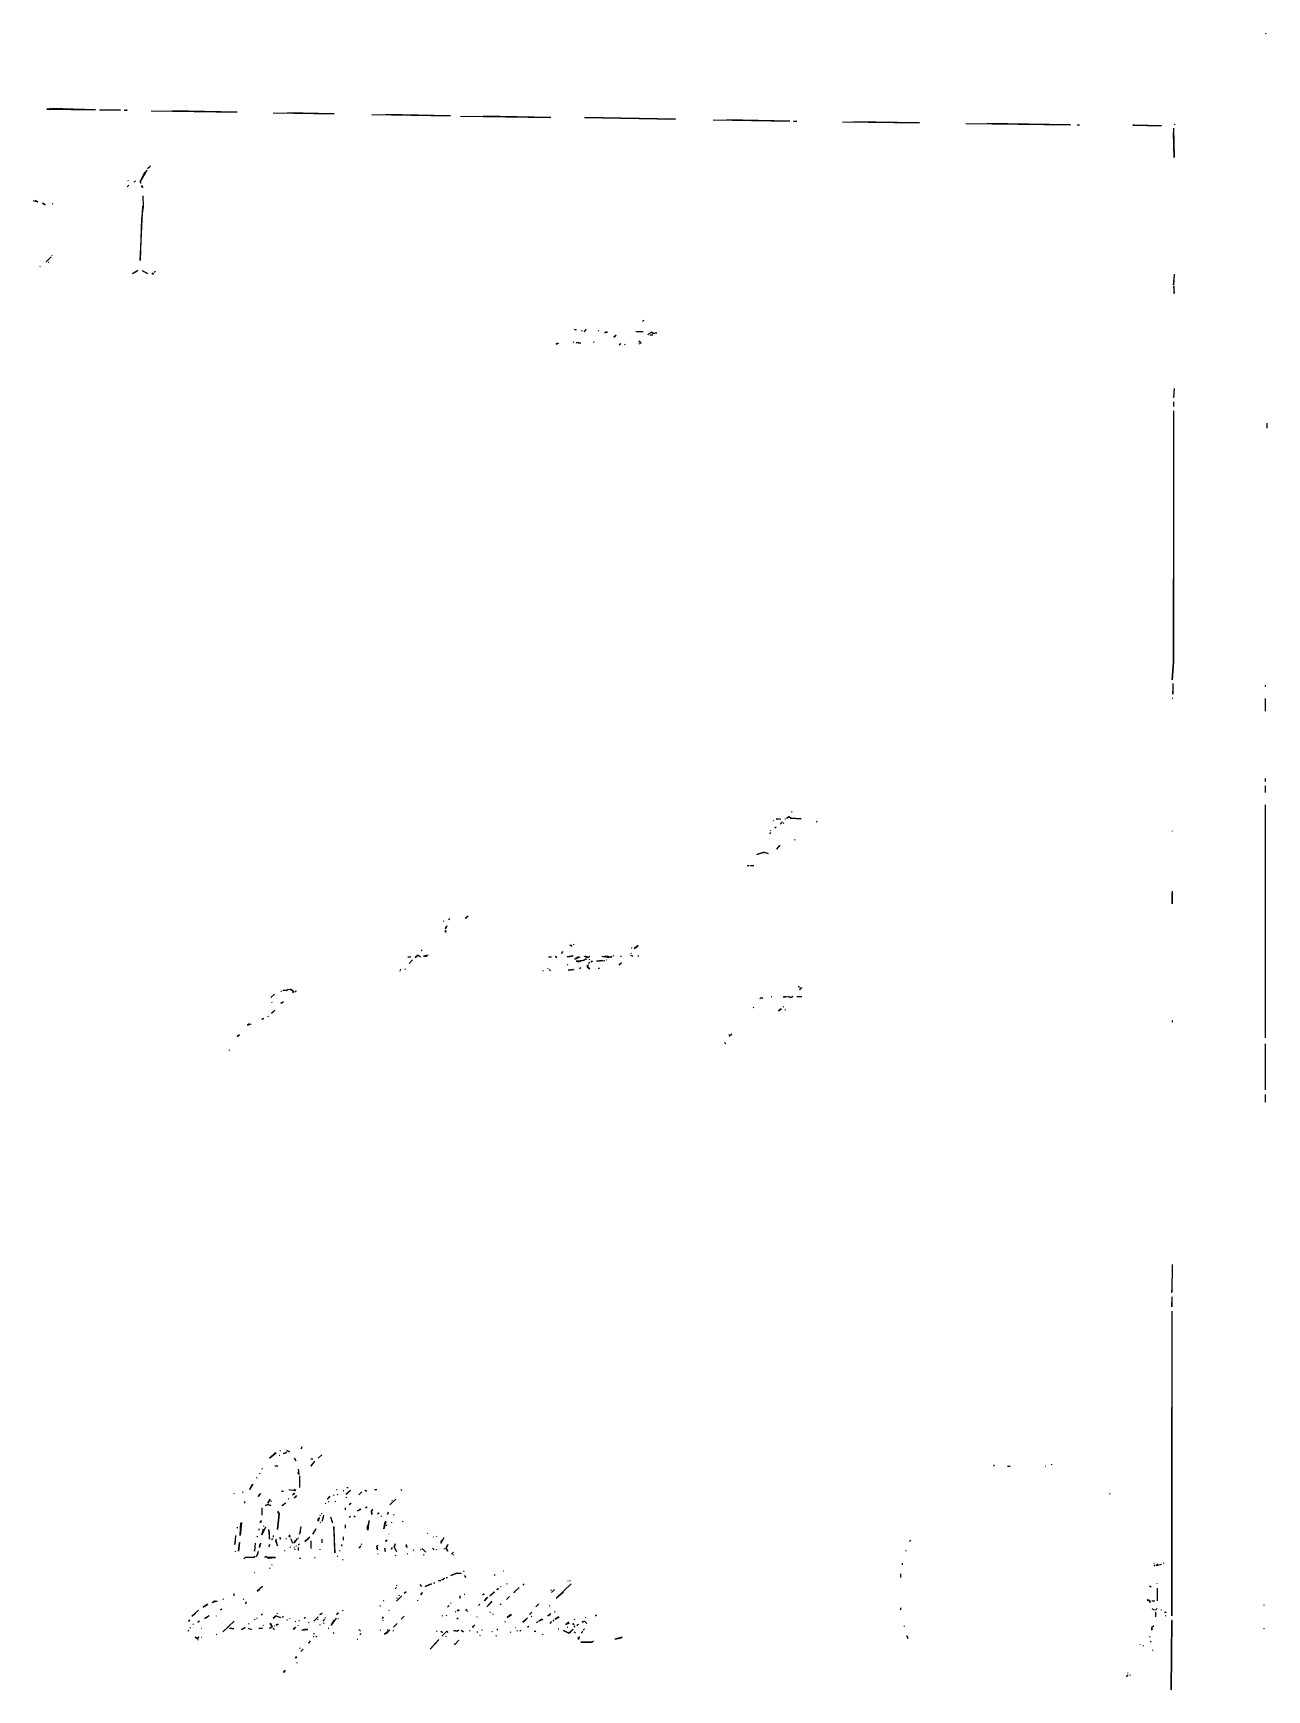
# Model space of a CAD drawing. Extents: x 1 to 1375, y -34 to 889.
# Drawn here: x 1030.7 to 1374.2, y 427.3 to 888.8 of the extents above; entities that cross this region are included whole.
import ezdxf

# ---------------------------------------------------------------- set-up
doc = ezdxf.new("R2010")
doc.units = 0
doc.layers.add('LINEWORK', color=4, linetype='CONTINUOUS')

msp = doc.modelspace()

# ---------------------------------------------------------------- linework, layer by layer
at = {"layer": 'LINEWORK'}
for points in [[(1373.8333, 888.8333), (1374, 888.6667)], [(1035.6667, 867.8333), (1034.5, 867.6667), (1048, 867.5), (1035.8333, 867.8333)], [(1049.1667, 867.5), (1055, 867.3333), (1049.3333, 867.3333)], [(1056, 867.3333), (1056.8333, 867.3333), (1056.5, 867.3333)], [(1063.5, 867.1667), (1087.5, 866.8333), (1069.3333, 867.1667)], [(1097.5, 866.6667), (1114.5, 866.3333), (1101.5, 866.6667)], [(1125, 866.1667), (1146.8333, 865.8333), (1128.8333, 866.1667)], [(1149.6667, 865.6667), (1174.8333, 865.3333), (1156, 865.6667)], [(1184.1667, 865.3333), (1209.5, 864.8333), (1184.3333, 865.3333)], [(1220, 864.6667), (1241.3333, 864.3333), (1223.8333, 864.6667)], [(1242.3333, 864.3333), (1243.3333, 864.3333)], [(1256, 864.1667), (1277.5, 863.8333), (1259.1667, 864.1667)], [(1290.3333, 863.6667), (1319.5, 863.3333), (1296.3333, 863.6667)], [(1321.3333, 863.3333), (1322, 863.3333)], [(1337.1667, 863.3333), (1336.8333, 863.1667), (1344.8333, 863), (1337.3333, 863.1667)], [(1348.6667, 863.5), (1348.5, 863.3333)], [(1348.1667, 862.3333), (1348.3333, 854.1667), (1348.1667, 861.1667)], [(1062.3333, 850.6667), (1060.5, 847.5), (1060.6667, 847), (1060.5, 847.5), (1061.8333, 850.1667)], [(1063.3333, 851.8333), (1062.5, 851.1667), (1063.1667, 851.6667)], [(1057.3333, 846.5), (1056.8333, 846)], [(1057, 847.8333), (1057.1667, 847.6667)], [(1059.1667, 847.6667), (1058.8333, 847.3333)], [(1060.8333, 846.5), (1061.1667, 845.8333), (1060.8333, 846.3333)], [(1030.6667, 842.1667), (1032, 841.8333), (1031.3333, 842.1667)], [(1033.1667, 841.5), (1034, 841), (1033.3333, 841.5)], [(1036.1667, 841.3333), (1036, 841.1667)], [(1061.1667, 843.5), (1061.3333, 840.5), (1060.8333, 837.1667), (1060.5, 825.5), (1061.1667, 840.6667)], [(1035.6667, 826.5), (1034.3333, 825.1667)], [(1036, 827), (1035.8333, 826.8333)], [(1032.6667, 823.8333), (1032.5, 823.6667)], [(1034.8333, 825.1667), (1035, 825)], [(1059.8333, 822.6667), (1058.3333, 821.8333), (1059.6667, 822.5)], [(1061, 822.6667), (1062.5, 821.8333), (1061.1667, 822.5)], [(1063.6667, 822), (1064.1667, 821.6667), (1063.8333, 822)], [(1064.6667, 822.5), (1064.3333, 822.1667)], [(1348.3333, 821.6667), (1348.1667, 818.6667), (1348.3333, 820.5)], [(1348.1667, 818.3333), (1348.3333, 816.3333), (1348.3333, 818.1667)], [(1200.6667, 808.8333), (1200.3333, 808.5)], [(1181.3333, 806.3333), (1181.8333, 806.1667), (1181.5, 806.1667)], [(1183.3333, 806), (1183.5, 805.8333)], [(1184.6667, 806.3333), (1184, 805.6667)], [(1188.1667, 806), (1188, 805.8333)], [(1190.3333, 805.6667), (1189.8333, 805.3333), (1190.6667, 805.6667)], [(1193, 804.6667), (1192.3333, 804.1667), (1192.8333, 804.5)], [(1198.5, 805.8333), (1200.5, 805.6667), (1198.6667, 805.6667)], [(1199.3333, 803.1667), (1200, 802.3333), (1199.3333, 803)], [(1202.6667, 805.5), (1201.8333, 804.8333), (1202.6667, 805.5), (1203.3333, 805.1667), (1204.3333, 805.3333), (1203.3333, 805.1667), (1202.8333, 805.5)], [(1202.3333, 804.8333), (1203.1667, 804.8333), (1202.5, 804.6667)], [(1176.6667, 802.5), (1176.3333, 802.1667), (1177, 802.5)], [(1181.1667, 802.8333), (1181, 802.6667)], [(1181.8333, 802.6667), (1183.1667, 802.5), (1182, 802.6667)], [(1186.6667, 802.8333), (1186.8333, 802.6667)], [(1194.1667, 802.3333), (1193.8333, 802), (1194.3333, 802.3333)], [(1195.3333, 802.1667), (1195.5, 802)], [(1199.5, 802.3333), (1199.3333, 802.1667)], [(1348.3333, 789.8333), (1348.1667, 787.3333), (1348.3333, 787.8333)], [(1348.1667, 786.1667), (1348.1667, 784.8333)], [(1348.1667, 783.6667), (1348.1667, 713.6667), (1347.8333, 708.6667), (1348.1667, 713.6667), (1348.1667, 736.8333)], [(1374.1667, 780.1667), (1374.1667, 778.8333)], [(1348, 707.6667), (1348, 704.6667), (1348, 705.5)], [(1373.6667, 707.1667), (1373.6667, 706.8333)], [(1348, 703.6667), (1347.8333, 703.5)], [(1373.6667, 703.5), (1373.6667, 700)], [(1373.6667, 681.1667), (1373.6667, 680.3333)], [(1373.6667, 679.1667), (1373.6667, 677.3333)], [(1373.6667, 673.8333), (1373.6667, 609)], [(1236.8333, 669.5), (1236.6667, 669.3333)], [(1238.1667, 670), (1237.5, 669.8333), (1238.8333, 670)], [(1240, 670), (1240.1667, 670)], [(1241, 670.5), (1240.5, 670.1667), (1241.1667, 670.5), (1241.6667, 670.1667), (1244.5, 670), (1241.6667, 670.1667), (1241.1667, 670.5)], [(1242, 672), (1241.8333, 671.8333)], [(1249, 669.3333), (1248.6667, 669)], [(1236, 666.1667), (1235.6667, 665.8333)], [(1235.8333, 666.8333), (1236, 666.6667)], [(1237.5, 667.6667), (1237.1667, 667.3333)], [(1239.3333, 669.1667), (1238.6667, 668.5)], [(1239.5, 668.8333), (1239.6667, 668.6667)], [(1347.8333, 666.6667), (1347.8333, 666.5)], [(1234.1667, 660.6667), (1232.1667, 660), (1234.1667, 660.6667), (1235.3333, 660.3333), (1234.3333, 660.5)], [(1238.5, 662.5), (1237.6667, 661.5), (1238.6667, 662.5)], [(1242.8333, 664.1667), (1242.6667, 664)], [(1229.5, 657), (1230, 657)], [(1230.3333, 657), (1231.3333, 656.8333), (1230.5, 656.8333)], [(1347.8333, 649.8333), (1347.8333, 646.3333), (1347.8333, 649.3333)], [(1145, 641.5), (1144.8333, 641.3333)], [(1146.6667, 642.1667), (1146.3333, 641.8333)], [(1151.8333, 642.8333), (1151, 642.3333), (1151.5, 642.5)], [(1145.8333, 640.1667), (1145.5, 639.3333), (1145.6667, 640)], [(1145.5, 639), (1145.5, 638.3333), (1145.5, 638.8333)], [(1139, 633.5), (1138.6667, 633.1667)], [(1178.1667, 633), (1177.6667, 632.5)], [(1180, 634.8333), (1180.6667, 634.5), (1180.3333, 634.8333)], [(1181.1667, 635), (1181, 634.8333)], [(1197.1667, 632.5), (1197, 632.3333)], [(1197.1667, 634.1667), (1197.3333, 634)], [(1199.1667, 634.6667), (1198, 633.8333), (1199, 634.5)], [(1132.8333, 627.6667), (1132.6667, 627.5)], [(1132.8333, 628), (1133, 628)], [(1134.1667, 628.1667), (1134.3333, 628)], [(1135, 631.5), (1135.8333, 631.5)], [(1136.3333, 630.6667), (1135.3333, 629.6667)], [(1137.8333, 632), (1137, 631.3333), (1137.8333, 632), (1138.5, 631.5), (1138.1667, 631.6667)], [(1140.6667, 632), (1139.3333, 631.6667), (1140.3333, 631.6667)], [(1172.6667, 627.6667), (1172.5, 627.5)], [(1174, 628.3333), (1173.8333, 628.1667)], [(1174.1667, 631.5), (1175, 631.5)], [(1174.3333, 628), (1174.6667, 627.6667)], [(1176, 631.6667), (1176.5, 631.3333), (1176.1667, 631.5)], [(1181, 631.8333), (1179.3333, 631.5), (1180.8333, 631.6667)], [(1179.5, 629.3333), (1179.3333, 629.1667)], [(1181, 628), (1179.6667, 627.8333), (1181.3333, 628)], [(1182.5, 631.5), (1181.5, 630.8333), (1183, 631.5)], [(1184.6667, 631), (1184, 630.5), (1181.8333, 630.3333), (1182.5, 630.1667), (1184.8333, 631)], [(1183.1667, 628.5), (1182.8333, 628.1667)], [(1184, 631.6667), (1185, 631.3333), (1185.6667, 631.6667), (1185.3333, 631.3333), (1184.5, 631.6667)], [(1185.1667, 629.3333), (1185, 628.6667), (1185.6667, 628.1667), (1185, 628.6667), (1185, 629.1667)], [(1185.6667, 630), (1185.3333, 629.6667)], [(1185.5, 630.8333), (1185.5, 630.6667)], [(1186.3333, 630.3333), (1186, 630.1667), (1186.5, 630.3333)], [(1189.1667, 630.5), (1187.5, 630.3333), (1189.8333, 630.5)], [(1188, 628.3333), (1188.3333, 628.3333)], [(1189, 631.6667), (1191, 631.3333), (1191.8333, 631.6667), (1191.5, 631.3333), (1190.5, 631.6667), (1189.1667, 631.5)], [(1190.1667, 630.6667), (1190.3333, 630.6667)], [(1192.3333, 631.8333), (1192.1667, 631.6667)], [(1194.5, 629.8333), (1193.8333, 629.3333), (1194.1667, 629.5)], [(1194.1667, 631.6667), (1194.5, 631.6667)], [(1197, 632), (1197.6667, 631.6667), (1197.1667, 631.8333)], [(1199, 631.8333), (1199.3333, 631.8333)], [(1243.6667, 623.3333), (1244, 623)], [(1097.8333, 621.1667), (1096.8333, 620.1667)], [(1097, 619), (1097.1667, 618.8333)], [(1099.6667, 622), (1099.8333, 622)], [(1100.3333, 619), (1099.6667, 618.6667), (1100.1667, 618.8333)], [(1101.6667, 622.5), (1101.3333, 622.1667), (1100.1667, 622.1667), (1102.3333, 622.5), (1103.1667, 621.8333), (1103, 621.5), (1103.1667, 621.8333), (1102.3333, 622.5)], [(1104, 622), (1103.5, 621.8333), (1103.8333, 621.8333)], [(1233.3333, 620.1667), (1233, 619.8333), (1233.3333, 620.1667), (1233.8333, 620), (1233.5, 620)], [(1236.1667, 620.5), (1236.3333, 620.5)], [(1240.1667, 620.5), (1239.5, 620.3333), (1241, 620.5), (1241.6667, 620.1667), (1242.1667, 620.5), (1241.6667, 620.1667), (1241, 620.5)], [(1243.3333, 620.5), (1244.6667, 620.5)], [(1244.5, 623), (1244, 622.3333), (1244.6667, 623)], [(1094.8333, 614.3333), (1094.3333, 614.1667), (1094.6667, 614.1667)], [(1096.1667, 615), (1096, 614.8333)], [(1098, 616.6667), (1097, 615.8333), (1097.5, 616.1667)], [(1231.3333, 617.5), (1231.1667, 617.3333)], [(1238.8333, 617), (1238.1667, 616.5), (1239, 617)], [(1239.6667, 617.6667), (1239.5, 617.5)], [(1240, 616.8333), (1240.1667, 616.6667)], [(1347.8333, 613.8333), (1347.8333, 613.3333)], [(1088.1667, 609.8333), (1087.5, 609.3333), (1088, 609.6667)], [(1090.8333, 612.8333), (1090.3333, 612.5), (1091.3333, 612.8333)], [(1224.3333, 610), (1224.5, 609.8333)], [(1225.1667, 610), (1224.5, 609.3333)], [(1085.1667, 605.6667), (1085.3333, 605.5)], [(1223.1667, 607.6667), (1223.5, 607.3333)], [(1373.6667, 607.3333), (1373.6667, 594.5)], [(1373.6667, 593.1667), (1373.6667, 591)], [(1347.8333, 545.8333), (1347.6667, 538), (1347.8333, 539.5)], [(1347.6667, 536.8333), (1347.6667, 534), (1347.8333, 536.6667)], [(1347.6667, 532.8333), (1347.6667, 448), (1347.6667, 506)], [(1099.5, 494), (1099.3333, 493.8333)], [(1101.1667, 494), (1102, 493.6667), (1101.3333, 494)], [(1105.5, 495), (1105.3333, 494.5), (1105.5, 494.8333)], [(1098.1667, 493.5), (1096.5, 491.8333), (1098.3333, 493.3333)], [(1098, 489.8333), (1098.8333, 489.6667), (1098.1667, 489.6667)], [(1099.1667, 492.6667), (1099.3333, 492.6667)], [(1101.1667, 493.5), (1100.3333, 493.1667), (1101.3333, 493.5)], [(1103.3333, 492), (1103.8333, 491.1667), (1103.6667, 491.6667)], [(1108, 491.6667), (1108.5, 491.6667)], [(1109, 491), (1108, 489.6667), (1109, 490.8333)], [(1111, 492.8333), (1110, 491.8333)], [(1298.1667, 490), (1298.1667, 489.6667)], [(1302, 489.6667), (1302.6667, 489.6667)], [(1312.5, 489.6667), (1312.6667, 489.6667)], [(1314.1667, 490.1667), (1314.1667, 490)], [(1091.8333, 484.6667), (1091, 483.1667), (1091.6667, 484.5)], [(1093, 486.5), (1092.8333, 486.3333)], [(1093.6667, 487.6667), (1093.6667, 487.5)], [(1094.5, 489), (1094.3333, 488.8333)], [(1104.5, 488.8333), (1104.6667, 487.3333), (1104.5, 488)], [(1104.8333, 487), (1104.8333, 483.6667)], [(1086.6667, 482), (1086.5, 481.8333)], [(1089, 482.5), (1089.1667, 482.3333)], [(1094, 482), (1093.3333, 481.1667), (1093.8333, 481.8333)], [(1096.6667, 480.5), (1096, 479.3333), (1096.6667, 480.3333)], [(1096.8333, 480), (1097, 479.8333)], [(1099.8333, 482.6667), (1100.3333, 482.6667)], [(1101.8333, 480.6667), (1101.6667, 480.5)], [(1101.8333, 483.1667), (1103.8333, 482.8333), (1103.3333, 483.1667)], [(1103.3333, 482.1667), (1102.8333, 481.6667), (1103.5, 482.1667)], [(1104, 481.5), (1103.3333, 480.8333), (1104, 481.3333)], [(1113.1667, 481.1667), (1112.5, 480.5), (1113.3333, 481.1667)], [(1114.5, 481.6667), (1114.3333, 481.5)], [(1115.1667, 483.1667), (1115.3333, 483.1667)], [(1115.3333, 481.8333), (1115.5, 481.6667)], [(1117, 482.8333), (1117.1667, 482.8333)], [(1119, 482.8333), (1117.8333, 481.8333), (1118.1667, 482)], [(1117.8333, 481), (1117.8333, 480.8333)], [(1118, 483.6667), (1118.3333, 483.6667)], [(1122.1667, 482.5), (1121.3333, 481.6667)], [(1123, 483), (1123.5, 482.6667), (1123.1667, 482.8333)], [(1125.6667, 483.1667), (1126.3333, 483.1667)], [(1131.6667, 480.5), (1130, 478.8333)], [(1130.5, 480.1667), (1130.6667, 480)], [(1133, 483.1667), (1133.3333, 482.8333)], [(1330.3333, 482), (1330.5, 481.8333)], [(1089.5, 479.8333), (1089.5, 479.3333)], [(1094.3333, 478), (1094.3333, 476)], [(1096, 479), (1095.3333, 478.6667), (1096, 479), (1096.8333, 478.6667), (1096.1667, 478.8333)], [(1098.8333, 477.1667), (1099.1667, 476.3333), (1098.6667, 472), (1099.1667, 476.3333), (1098.8333, 476.8333)], [(1101, 479.3333), (1100, 478.6667), (1100.5, 478.8333)], [(1110.6667, 476), (1110.5, 475.8333)], [(1111, 476.5), (1110.8333, 476.3333)], [(1111.5, 476), (1111.1667, 474.3333), (1111.5, 475.5)], [(1112.1667, 479.3333), (1112, 479.1667)], [(1112.8333, 479.8333), (1113, 479.6667)], [(1113.5, 475.5), (1114, 473.8333), (1113.6667, 475.3333)], [(1114.8333, 479.8333), (1114.6667, 479.6667)], [(1117.5, 478), (1117.5, 477.5)], [(1119, 479.3333), (1118.6667, 479), (1119.1667, 479.3333)], [(1119, 475.6667), (1118.6667, 475.3333)], [(1120, 475.8333), (1120.3333, 475.5)], [(1121.8333, 477.6667), (1121, 477.1667), (1122, 477.6667)], [(1123.5, 478.3333), (1123.1667, 478), (1123.6667, 478.3333)], [(1125.1667, 477.6667), (1124.8333, 477.1667), (1125, 476.1667), (1124.8333, 477.1667), (1125.1667, 477.5)], [(1126.8333, 476.6667), (1126.5, 476.3333), (1127, 476.6667)], [(1127.6667, 475.8333), (1127.5, 475.6667)], [(1129.5, 476.8333), (1129.3333, 476.1667), (1129.5, 476.5)], [(1131, 476.1667), (1131.1667, 476)], [(1087.5, 472.6667), (1087.5, 472.3333)], [(1088.6667, 474), (1088.3333, 470.3333), (1088.5, 473.8333)], [(1093.5, 472.1667), (1093.5, 471.8333)], [(1094.1667, 474.5), (1094, 473.8333), (1094, 474.3333)], [(1095.3333, 472.6667), (1094.3333, 470.5), (1094.8333, 472.1667)], [(1094.8333, 473), (1095, 472.8333)], [(1096.1667, 472), (1096.5, 469.3333), (1096.5, 471.3333), (1096.1667, 471.8333)], [(1105.1667, 472.8333), (1104.8333, 470.6667), (1105.1667, 471.5)], [(1109.3333, 472.1667), (1108.5, 470.6667), (1109.3333, 472)], [(1110.3333, 475.3333), (1110, 474.3333), (1110, 475), (1110.5, 475.1667)], [(1110.6667, 474), (1110.5, 473.8333)], [(1114.3333, 472.8333), (1114.6667, 465.5), (1114.5, 472.6667)], [(1117.5, 473.3333), (1117.5, 472.3333)], [(1124.1667, 474.5), (1123.8333, 471.8333), (1123.6667, 472.5), (1124.3333, 474.3333)], [(1128.8333, 474.3333), (1128.3333, 472.1667), (1128.6667, 474.1667)], [(1129, 473.1667), (1129.1667, 473.1667)], [(1129.6667, 470.8333), (1129.6667, 470.6667)], [(1130.5, 474), (1130.3333, 473.8333)], [(1133.6667, 474.3333), (1133.5, 474.1667)], [(1140.5, 471), (1140.3333, 470.8333)], [(1087, 470.3333), (1086.8333, 467.8333), (1087, 469)], [(1088.1667, 468.5), (1087.8333, 466), (1088.1667, 468.3333)], [(1092.5, 468.1667), (1092.3333, 466), (1092.5, 466.8333)], [(1093, 470.1667), (1093, 469.8333)], [(1094, 468.1667), (1093.6667, 467), (1093.8333, 468)], [(1096.5, 467.8333), (1096.3333, 467.1667), (1096.5, 467.5)], [(1097.3333, 469.5), (1097, 469.1667)], [(1097.5, 470.3333), (1097.5, 469.8333)], [(1098.3333, 469.3333), (1098.1667, 468.8333), (1098.6667, 467.5), (1098.3333, 469.1667)], [(1099.3333, 469.8333), (1099.5, 469.3333), (1099.3333, 469.6667)], [(1100.6667, 466.1667), (1100.8333, 466.1667)], [(1101, 469.5), (1101.1667, 469.3333)], [(1102, 470.5), (1102.1667, 469.8333), (1101.8333, 470.3333)], [(1102.3333, 467.1667), (1102.1667, 467)], [(1102.3333, 469.5), (1103, 468.1667), (1102.5, 469.3333)], [(1104.1667, 469.5), (1103.3333, 468.3333), (1103.6667, 469)], [(1103.3333, 467), (1103.3333, 466.8333)], [(1103.5, 466.5), (1103.5, 466.3333)], [(1103.8333, 467.5), (1104, 467.5)], [(1104.5, 469.6667), (1104.5, 469.5)], [(1104.8333, 468), (1104.5, 467.6667)], [(1104.5, 467), (1104.5, 466.1667)], [(1107.6667, 469.8333), (1106.3333, 468.6667), (1107.3333, 469.5)], [(1108, 468.8333), (1108, 466.6667)], [(1110.5, 466.5), (1110.5, 466.3333)], [(1111, 469.3333), (1111, 468.3333)], [(1116, 466.1667), (1116, 466)], [(1116.5, 467.8333), (1116.5, 467.3333)], [(1117, 470), (1117, 469)], [(1121.8333, 467.5), (1121.5, 466.8333), (1121.5, 467.1667)], [(1122.1667, 468), (1122, 467.8333)], [(1126.6667, 467.6667), (1126.3333, 467.3333), (1126.5, 466.3333), (1126.3333, 467.3333)], [(1128.5, 466.8333), (1128.6667, 465.8333), (1128.6667, 466.6667)], [(1129.1667, 469.1667), (1128.8333, 468.6667), (1129, 469)], [(1130.6667, 467), (1130.3333, 466.5), (1130.6667, 466.8333)], [(1131.5, 468), (1131.1667, 467.1667), (1131.8333, 465.8333), (1131.1667, 467.1667), (1131.5, 467.6667)], [(1134.5, 467.8333), (1134.6667, 467), (1134.5, 467.6667)], [(1136.6667, 466.3333), (1136.5, 466.1667)], [(1138.6667, 466.5), (1138.5, 466.3333)], [(1139, 466.6667), (1140, 465.6667)], [(1141.8333, 466.8333), (1142.3333, 466.3333)], [(1142, 470), (1142.1667, 469.8333)], [(1143, 470.1667), (1142.8333, 470)], [(1142.8333, 466.5), (1143, 466.3333)], [(1145, 469.6667), (1144.1667, 468.1667), (1144.5, 469.1667)], [(1145.1667, 466.6667), (1145, 466.5)], [(1146.1667, 467.8333), (1145.6667, 466.8333), (1146.1667, 466), (1145.6667, 466.6667), (1145.8333, 467.5)], [(1273.6667, 466.1667), (1273.6667, 466)], [(1275, 469), (1274.6667, 468.6667)], [(1086.8333, 466), (1087, 465.8333)], [(1092.5, 464.5), (1092, 464.1667), (1089.6667, 464.1667), (1089.3333, 463.8333), (1089.6667, 464.1667), (1092.3333, 464.3333)], [(1093.3333, 465.8333), (1092.8333, 464.5), (1093.3333, 465.5)], [(1095.5, 464.5), (1095.1667, 464.3333), (1095.5, 464.5), (1096.1667, 464), (1098.1667, 464.1667), (1095.8333, 464.1667)], [(1097.1667, 462.1667), (1097, 462)], [(1104.8333, 464), (1105.1667, 464)], [(1109, 464.1667), (1109.1667, 464.1667)], [(1115.5, 464.6667), (1115.3333, 464.5)], [(1116.8333, 463.6667), (1117, 463.6667)], [(1126.5, 465.3333), (1126.6667, 465.1667)], [(1131.6667, 464.8333), (1131.5, 464.6667)], [(1135, 465.3333), (1134.8333, 465.1667)], [(1139.5, 465), (1139.3333, 464.8333)], [(1147.6667, 465.6667), (1147.1667, 465.1667)], [(1147.5, 465), (1147.6667, 464.8333)], [(1272.6667, 462.6667), (1272.6667, 462.1667)], [(1342.6667, 462.6667), (1342.8333, 462.5)], [(1342.6667, 462.1667), (1343, 461.8333)], [(1343.8333, 462.3333), (1343.3333, 462), (1344.8333, 462.3333)], [(1345.5, 462.6667), (1345.3333, 462.5)], [(1092.1667, 460), (1092.3333, 460)], [(1096.5, 461.3333), (1096.6667, 461.1667)], [(1142.1667, 457.1667), (1142.5, 457.1667)], [(1144, 457.8333), (1143.5, 457.6667), (1144.1667, 457.8333)], [(1145.1667, 458.3333), (1144.5, 458), (1145, 458.1667)], [(1145.6667, 458.6667), (1146, 458.6667)], [(1148.6667, 459.8333), (1147, 459.1667), (1148.6667, 459.8333), (1149.8333, 459.8333)], [(1150.6667, 460.5), (1150.5, 460.3333)], [(1150.6667, 459.1667), (1151.1667, 458.6667)], [(1159.3333, 459.5), (1159, 459.1667)], [(1161.5, 460.5), (1161.6667, 460.5)], [(1162.5, 457), (1162.6667, 456.8333)], [(1179.5, 457.6667), (1179.6667, 457.6667)], [(1180, 457.8333), (1180.1667, 457.6667)], [(1272.1667, 459.6667), (1272.1667, 458.6667)], [(1343.5, 457), (1343.5, 456.8333)], [(1083.6667, 452.6667), (1083.5, 452.5)], [(1086.5, 454.1667), (1086.5, 453.5)], [(1089.1667, 452.6667), (1089.3333, 452.5)], [(1094.5, 456.1667), (1093, 454.8333), (1093.6667, 455.3333)], [(1131.8333, 455.8333), (1131.5, 455.5)], [(1131.8333, 456.5), (1131.8333, 456.3333)], [(1133.3333, 453.5), (1131.8333, 452)], [(1131.8333, 453), (1132, 452.8333)], [(1132.5, 453.6667), (1132.6667, 453.5)], [(1134.5, 454.6667), (1134, 454.1667)], [(1137.6667, 452.3333), (1137.6667, 452.1667)], [(1138.3333, 456.6667), (1138.8333, 456.1667)], [(1139, 454.5), (1138.6667, 453.8333), (1138.8333, 454.3333)], [(1141.5, 456.8333), (1139.8333, 456.1667), (1141.6667, 456.8333)], [(1149.5, 453.5), (1149.5, 452.8333), (1149.6667, 453.3333)], [(1150.6667, 454), (1150.8333, 454)], [(1156.1667, 454), (1155.8333, 453.8333), (1156.3333, 454)], [(1157.1667, 453.1667), (1156.3333, 452.1667), (1157, 453)], [(1159, 454.6667), (1157.8333, 453.5), (1159.1667, 454.6667)], [(1160.1667, 455.6667), (1159.8333, 455.1667), (1160, 455.5)], [(1160.8333, 456.1667), (1161, 456.1667)], [(1163.3333, 453.3333), (1162.5, 452.5)], [(1166, 455.8333), (1164.5, 454.5), (1164.8333, 454.6667)], [(1167.3333, 456.8333), (1167, 456.5)], [(1174.8333, 455.1667), (1175, 455)], [(1175.8333, 455.3333), (1175, 454.5)], [(1180.5, 456.8333), (1176.3333, 452.8333), (1178.3333, 454.6667)], [(1341.1667, 452.5), (1340.8333, 452.3333), (1341.5, 452.3333), (1341.6667, 451.6667), (1341.3333, 452.3333)], [(1341.5, 456.3333), (1342, 456), (1341.6667, 456.1667)], [(1343.6667, 455.6667), (1343.6667, 452.1667)], [(1076.6667, 449.5), (1074.8333, 447.8333), (1075.8333, 448.6667)], [(1079.3333, 451.1667), (1078, 450.3333), (1079.1667, 451)], [(1079.6667, 448), (1078.5, 447.1667), (1079.3333, 447.6667)], [(1081.3333, 452.1667), (1080.5, 451.6667), (1082, 452.1667)], [(1081.6667, 448), (1081.6667, 447.8333)], [(1083.1667, 449.8333), (1082.8333, 449.5)], [(1090, 451.8333), (1089.8333, 451.3333), (1090, 451.6667)], [(1094.5, 448.5), (1094.1667, 448.1667)], [(1098.3333, 448), (1097.5, 447.3333), (1098.3333, 448), (1099.5, 447.5), (1098.6667, 447.6667)], [(1098.6667, 448.6667), (1098.5, 448.5)], [(1100.3333, 447.8333), (1100, 447.5)], [(1110, 447.6667), (1108.8333, 446.5)], [(1111.1667, 448.6667), (1110.5, 448.3333), (1111, 448.5)], [(1115.5, 448.8333), (1115.1667, 448.3333), (1115.6667, 448.8333)], [(1117, 449.5), (1116.8333, 449.3333)], [(1127.3333, 450.8333), (1127.1667, 450.6667)], [(1128.1667, 447.6667), (1127.8333, 447.1667), (1128.1667, 447.5)], [(1128.3333, 452.1667), (1128.1667, 452)], [(1129.8333, 449.5), (1129.6667, 449.3333)], [(1134, 447.8333), (1133.1667, 447)], [(1144.6667, 448), (1144.5, 447.8333)], [(1145.6667, 448.1667), (1145.8333, 448)], [(1146.5, 450.8333), (1146, 450.3333)], [(1146.8333, 451.6667), (1147, 451.5)], [(1148.1667, 449.1667), (1148.3333, 449)], [(1149.1667, 449.6667), (1148.8333, 449.3333), (1149.3333, 449.5)], [(1151.3333, 449.8333), (1151.1667, 449.3333), (1151.3333, 449.6667)], [(1151.5, 449.3333), (1151.6667, 449.1667)], [(1154.3333, 447.6667), (1154.1667, 447.5)], [(1155, 451.1667), (1154.6667, 450.8333)], [(1158.3333, 452), (1157, 450.5), (1158.3333, 451.8333)], [(1157.8333, 449), (1158, 449)], [(1158.6667, 448.5), (1158.6667, 448.3333)], [(1161, 451.3333), (1160.6667, 451)], [(1163.6667, 448.3333), (1162.6667, 447.5), (1163.8333, 448.3333)], [(1169.5, 449), (1168.8333, 448.3333)], [(1169.3333, 447.8333), (1169.5, 447.6667)], [(1171.5, 451.3333), (1170.6667, 450.5)], [(1174.8333, 448.5), (1174, 448), (1174.6667, 448.3333)], [(1174.3333, 450.8333), (1174.5, 450.6667)], [(1176, 449.1667), (1175.8333, 449)], [(1177, 447.6667), (1176, 447), (1177.1667, 447.6667)], [(1187.5, 448.1667), (1187.1667, 447.8333)], [(1272.1667, 450.1667), (1272.1667, 449.6667)], [(1342.1667, 452.1667), (1343, 452.1667)], [(1342.1667, 450), (1342.8333, 449.6667), (1342.5, 449.6667)], [(1343.6667, 450), (1343.1667, 449.5)], [(1343.1667, 449), (1343.1667, 447.6667)], [(1344.6667, 449.6667), (1344.8333, 449.6667)], [(1345.6667, 449), (1346.1667, 449), (1345.8333, 448.8333)], [(1346, 448), (1345.8333, 447.8333)], [(1373.3333, 451), (1373.3333, 450.8333)], [(1073.8333, 444), (1073.8333, 443.6667)], [(1074.1667, 446.8333), (1074, 446.3333), (1074, 446.6667)], [(1074.5, 444.6667), (1074.3333, 444.5)], [(1075.1667, 445.6667), (1075.3333, 445.6667)], [(1077, 446.5), (1076.5, 446.1667), (1076.8333, 446.3333)], [(1077.5, 444.5), (1077.6667, 444.5)], [(1086.6667, 446.5), (1083.5, 443.5), (1085.1667, 445)], [(1085.3333, 444.5), (1086.5, 444.3333), (1085.5, 444.5)], [(1089.6667, 444.6667), (1088.6667, 444.1667), (1089.5, 444.5)], [(1090.5, 444.5), (1091.5, 444.1667), (1090.6667, 444.3333)], [(1090.8333, 445.8333), (1090.6667, 445.6667)], [(1092.5, 447), (1092.3333, 446.8333)], [(1093, 447.3333), (1092.8333, 447.1667)], [(1093.5, 444.5), (1094.5, 444.5), (1093.6667, 444.3333)], [(1094.8333, 445.3333), (1094.6667, 445.1667)], [(1096.8333, 444.6667), (1096.5, 444.5), (1097, 444.6667)], [(1096.6667, 446), (1097.3333, 444.8333), (1096.6667, 445.8333)], [(1097.5, 444.5), (1097.8333, 444.1667), (1097.5, 444.3333)], [(1097.8333, 445.1667), (1098, 445.1667)], [(1098.6667, 445.6667), (1098.3333, 445.3333), (1099, 445.6667)], [(1101.3333, 446.8333), (1101.5, 446.8333)], [(1102.1667, 447.1667), (1102, 447)], [(1103.6667, 444.8333), (1103.1667, 444.1667), (1103.5, 444.6667)], [(1103.5, 446.5), (1103.6667, 446.3333)], [(1104.3333, 445.3333), (1104.5, 445.1667)], [(1104.6667, 446.6667), (1104.8333, 446.6667)], [(1106.1667, 444.1667), (1105.5, 444), (1107.1667, 444.1667), (1106.3333, 444.1667)], [(1106.5, 447.5), (1106.1667, 447.1667)], [(1107.3333, 446.1667), (1107.5, 446)], [(1108.8333, 443.1667), (1108.8333, 442.8333)], [(1109.8333, 447), (1110, 446.8333)], [(1110.5, 445.5), (1110.5, 445.3333)], [(1111.8333, 447), (1111.3333, 446.5)], [(1111.5, 446), (1111.6667, 445.8333)], [(1112, 447.5), (1112, 447.3333)], [(1112.8333, 444.5), (1113, 444.5)], [(1115, 447.3333), (1113.6667, 445.3333), (1114.5, 446.8333)], [(1114.1667, 443.3333), (1114.5, 443)], [(1115.5, 447.1667), (1115.6667, 447.1667)], [(1121.3333, 444.1667), (1121.5, 444)], [(1121.8333, 443.8333), (1121.6667, 443.6667)], [(1127.3333, 444), (1127.1667, 443.8333)], [(1128, 446.8333), (1128.1667, 446.6667)], [(1130, 444), (1128.5, 442.8333), (1129.5, 443.5)], [(1129.3333, 444.1667), (1129.5, 444)], [(1130.8333, 443.8333), (1131, 443.6667)], [(1132, 445.8333), (1131, 444.8333)], [(1143, 443.6667), (1143.1667, 443.6667)], [(1144.1667, 443.6667), (1144.6667, 443.3333), (1144.3333, 443.6667)], [(1145.8333, 443.6667), (1144.5, 442.3333), (1145.8333, 443.6667), (1146.1667, 443.3333)], [(1149.1667, 444), (1148.8333, 443.6667), (1147.6667, 443.8333), (1148.8333, 443.6667)], [(1149, 447.3333), (1148.6667, 447)], [(1149.8333, 444), (1150.5, 443.5), (1150.1667, 443.6667)], [(1152.1667, 443.8333), (1152.3333, 443.6667)], [(1153.6667, 445.3333), (1153, 444.8333), (1153.3333, 445)], [(1154.1667, 443.5), (1154.5, 443.5)], [(1155.6667, 444), (1155.5, 443.8333)], [(1158.3333, 443.6667), (1158.5, 443.5)], [(1159.8333, 444.3333), (1159.8333, 444)], [(1162, 446.3333), (1162.1667, 446.1667)], [(1163.5, 443.5), (1163.6667, 443.3333)], [(1164.8333, 444.6667), (1165, 444.6667)], [(1165.5, 443.8333), (1165.3333, 443.6667)], [(1166.1667, 443.8333), (1166.5, 443.8333)], [(1168.3333, 447.3333), (1167, 446.1667), (1167.8333, 446.8333)], [(1168.6667, 445), (1168.3333, 444.6667)], [(1170.1667, 443.6667), (1170.6667, 443.6667), (1170.3333, 443.5)], [(1171.1667, 446.3333), (1170.8333, 446)], [(1172.3333, 447), (1171.5, 446.5), (1172.6667, 447)], [(1175, 446.3333), (1174.5, 445.8333)], [(1175.6667, 446.8333), (1175.3333, 446.5)], [(1176.8333, 444.3333), (1177, 444.3333)], [(1181, 444.1667), (1179.8333, 443.1667), (1178.3333, 443.8333), (1179.8333, 443.1667), (1180.3333, 443.5)], [(1179.8333, 446.1667), (1179, 445.5), (1180, 446)], [(1179.3333, 444.8333), (1179.5, 444.8333)], [(1180.8333, 445.8333), (1181.3333, 445.5), (1181, 445.8333)], [(1181.5, 445.1667), (1181.1667, 444.8333)], [(1181.5, 447), (1181.3333, 446.8333)], [(1181.3333, 443.5), (1181.6667, 443.1667)], [(1182.5, 445.5), (1182, 445.3333), (1182.3333, 445.3333)], [(1183.6667, 443.6667), (1183.3333, 443.1667), (1183.6667, 443.5)], [(1183.8333, 446.5), (1183.5, 446.1667), (1184.1667, 446.5), (1184.8333, 445.8333), (1184.1667, 446.5)], [(1184.1667, 444.3333), (1183.8333, 444)], [(1184.5, 447.5), (1184.3333, 447.3333)], [(1273.1667, 445.1667), (1273.1667, 445)], [(1342.6667, 445.1667), (1342.1667, 444.6667), (1342.1667, 444), (1342.1667, 444.6667)], [(1347.6667, 446.8333), (1347.5, 427.3333), (1347.6667, 446.5)], [(1373.3333, 444.5), (1373.3333, 444.3333)], [(1075.6667, 442), (1076.3333, 441.6667), (1076.8333, 442), (1076.3333, 441.6667), (1075.8333, 442)], [(1076.5, 441.3333), (1076.5, 441.1667)], [(1077.5, 442), (1077.6667, 442)], [(1081.6667, 442.8333), (1081.8333, 442.6667)], [(1104.8333, 439), (1105, 438.8333)], [(1105.8333, 438.6667), (1105.1667, 438)], [(1107.8333, 441), (1107.3333, 440.3333), (1107.8333, 440.8333)], [(1108.6667, 442.3333), (1108.8333, 442.1667)], [(1109.6667, 442.3333), (1109.3333, 442)], [(1121, 441.5), (1120.8333, 441.3333)], [(1122, 443), (1121.6667, 442.6667)], [(1143.6667, 441.3333), (1141.1667, 438.6667), (1143.5, 441.1667)], [(1145.5, 442.3333), (1145.6667, 442.1667)], [(1149.1667, 441.1667), (1148, 439.8333), (1148.1667, 440.1667)], [(1155.1667, 442.5), (1155, 442.3333)], [(1159.6667, 442.5), (1159.5, 442.3333)], [(1172.6667, 442.8333), (1172.5, 442.6667)], [(1182.6667, 442.1667), (1182.5, 441.3333), (1182.5, 442)], [(1186.6667, 441), (1186.3333, 440.6667), (1183.1667, 440.6667), (1186.3333, 440.6667)], [(1194.6667, 442), (1192.6667, 441.5), (1194.5, 441.8333)], [(1273.8333, 442.5), (1274.1667, 441.6667), (1274.1667, 442.1667)], [(1338.8333, 440), (1338.8333, 439.8333)], [(1339.6667, 439.6667), (1339.8333, 439.5)], [(1341.6667, 442.1667), (1341.5, 442)], [(1341.6667, 440.8333), (1342, 440.8333)], [(1342.3333, 438.5), (1342.3333, 438.3333)], [(1104, 436.6667), (1103.6667, 436.1667), (1103.8333, 436.5)], [(1104, 435), (1104.1667, 434.8333)], [(1100.8333, 432.8333), (1100.3333, 432.1667), (1100.6667, 432.6667)], [(1335.5, 431.5), (1335, 431)], [(1335.3333, 432.1667), (1335.5, 432)], [(1336, 431.5), (1336.1667, 431.5)]]:
    msp.add_lwpolyline(points, dxfattribs=at)

doc.saveas('drawing.dxf')
